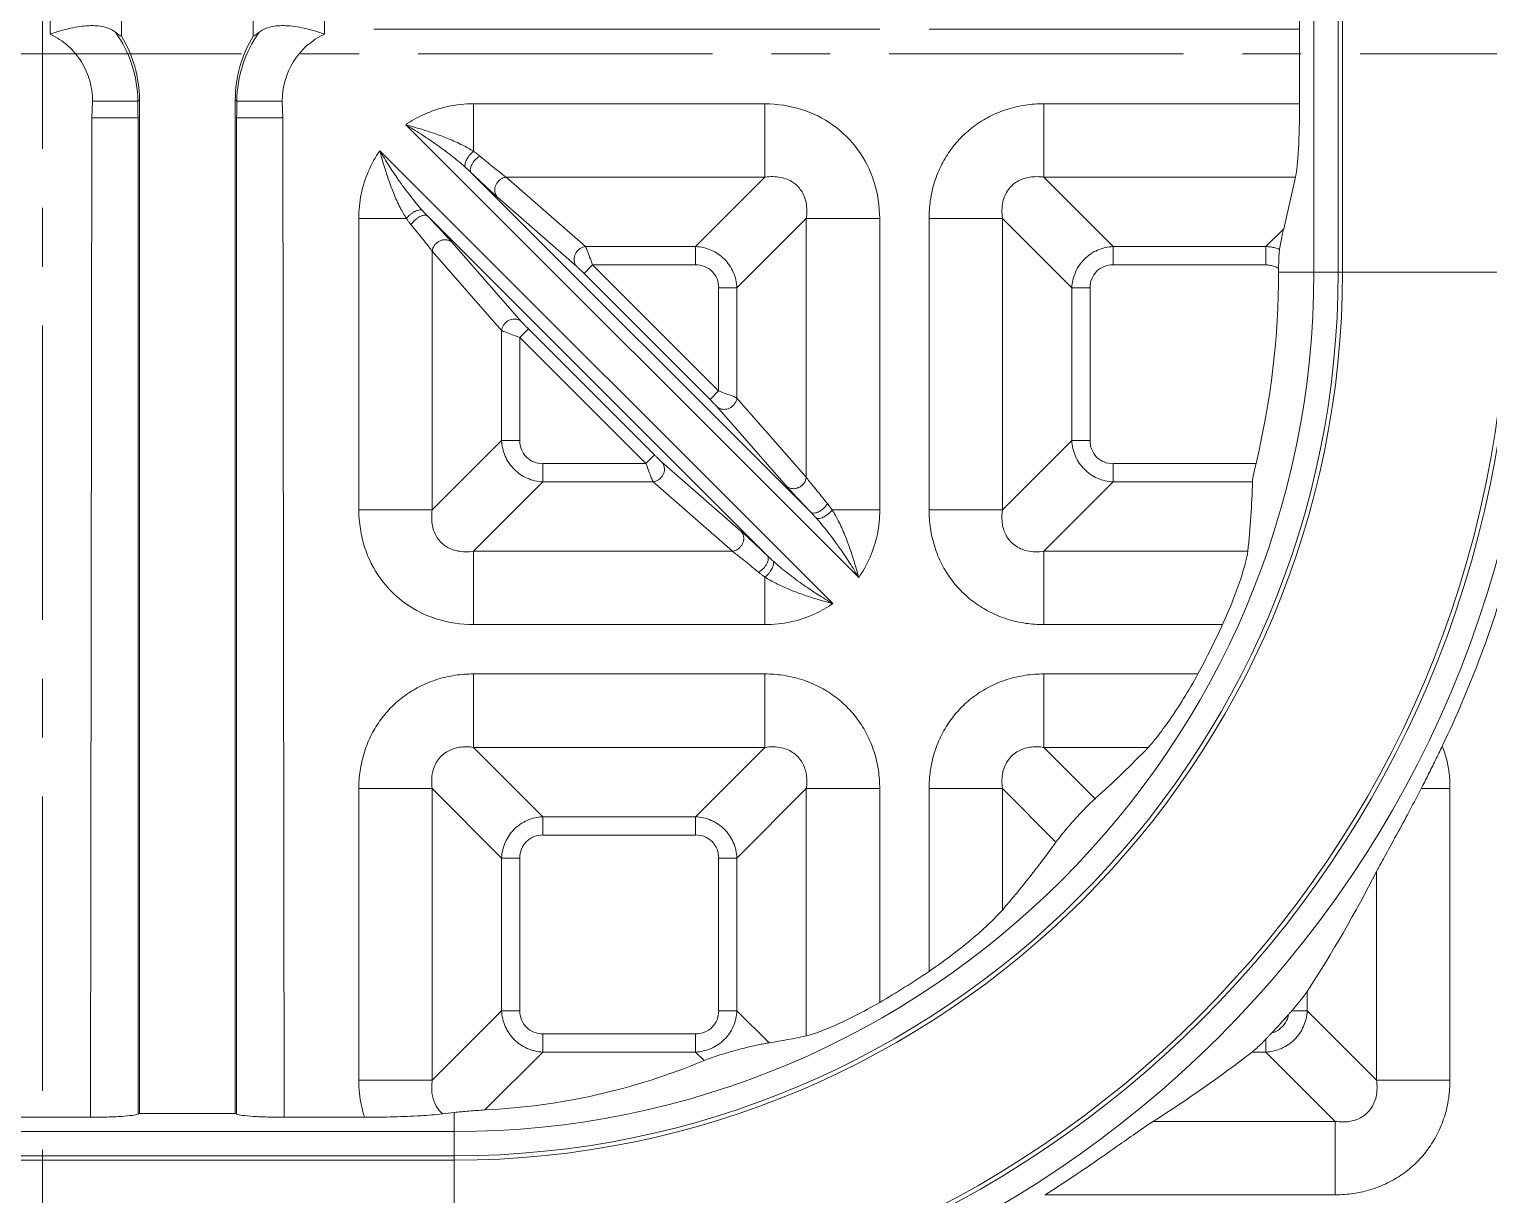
# Model space of a CAD drawing. Header units: millimetres. Extents: x 2432 to 4206, y 1282 to 1824.
# Drawn here: x 2802.7 to 2863.2, y 1514.2 to 1562.5 of the extents above; entities that cross this region are included whole.
import ezdxf

# ---------------------------------------------------------------- set-up
doc = ezdxf.new("R2010")
doc.units = ezdxf.units.MM
doc.linetypes.add('CENTER', pattern=[0.6, 0.375, -0.075, 0.075, -0.075])
doc.layers.add('core', color=7, linetype='Continuous', lineweight=20)

msp = doc.modelspace()

# ---------------------------------------------------------------- linework, layer by layer
at = {"layer": 'core', "color": 1, "linetype": 'CENTER', "ltscale": 32.512}
for p, q in [((2803.277, 1401.459), (2803.277, 1721.459)), ((2643.277, 1561.459), (2963.277, 1561.459))]:
    msp.add_line(p, q, dxfattribs=at)
at = {"layer": 'core'}
for p, q in [((2855.942, 1580.559), (2855.942, 1552.419)), ((2856.948, 1552.419), (2856.948, 1580.559)), ((2857.126, 1580.559), (2857.126, 1552.419)), ((2803.605, 1570.709), (2803.605, 1562.269)), ((2806.553, 1562.185), (2806.553, 1570.793)), ((2812.01, 1570.793), (2812.01, 1562.185)), ((2814.958, 1562.269), (2814.958, 1570.709)), ((2817, 1562.477), (2837.958, 1562.477)), ((2840, 1562.477), (2855.348, 1562.477)), ((2855.348, 1559.387), (2855.348, 1562.477)), ((2805.326, 1558.811), (2805.354, 1559.494)), ((2805.354, 1559.494), (2807.235, 1559.494)), ((2807.297, 1559.556), (2807.235, 1559.494)), ((2807.297, 1559.556), (2807.297, 1517.559)), ((2811.266, 1517.559), (2811.266, 1559.556)), ((2811.266, 1559.556), (2811.328, 1559.494)), ((2811.328, 1559.494), (2813.209, 1559.494)), ((2813.209, 1559.494), (2813.237, 1558.811)), ((2821.134, 1557.419), (2821.134, 1559.387)), ((2833.206, 1559.387), (2821.134, 1559.387)), ((2833.206, 1556.346), (2833.206, 1559.387)), ((2855.348, 1559.387), (2844.752, 1559.387)), ((2844.752, 1559.387), (2844.752, 1556.346)), ((2805.326, 1558.811), (2805.27, 1517.408)), ((2807.239, 1558.811), (2805.326, 1558.811)), ((2807.239, 1558.811), (2807.249, 1517.538)), ((2811.313, 1517.538), (2811.324, 1558.811)), ((2813.237, 1558.811), (2811.324, 1558.811)), ((2813.293, 1517.408), (2813.237, 1558.811)), ((2837.086, 1539.76), (2818.328, 1558.517)), ((2817.255, 1557.44), (2836.012, 1538.683)), ((2835.098, 1542.473), (2821.043, 1556.528)), ((2822.486, 1556.346), (2833.206, 1556.346)), ((2822.486, 1556.346), (2825.771, 1553.474)), ((2830.333, 1553.473), (2833.206, 1556.346)), ((2844.752, 1556.346), (2855.177, 1556.346)), ((2844.752, 1556.346), (2847.625, 1553.473)), ((2855.177, 1556.346), (2854.689, 1554.212)), ((2825.416, 1552.643), (2822.131, 1555.516)), ((2816.383, 1554.636), (2816.383, 1542.564)), ((2816.383, 1554.636), (2818.352, 1554.636)), ((2819.243, 1554.727), (2833.297, 1540.672)), ((2834.917, 1554.636), (2832.044, 1551.763)), ((2834.917, 1554.636), (2837.958, 1554.636)), ((2834.917, 1554.636), (2834.917, 1543.915)), ((2837.958, 1542.564), (2837.958, 1554.636)), ((2840, 1554.636), (2843.041, 1554.636)), ((2840, 1554.636), (2840, 1542.564)), ((2843.041, 1542.564), (2843.041, 1554.636)), ((2845.914, 1551.763), (2843.041, 1554.636)), ((2820.254, 1553.64), (2823.127, 1550.355)), ((2853.951, 1553.474), (2854.689, 1554.212)), ((2819.424, 1542.564), (2819.424, 1553.285)), ((2822.297, 1550), (2819.424, 1553.285)), ((2830.333, 1553.474), (2825.771, 1553.474)), ((2830.333, 1552.713), (2830.333, 1553.474)), ((2853.951, 1553.474), (2847.625, 1553.474)), ((2847.625, 1552.721), (2847.625, 1553.473)), ((2853.951, 1552.713), (2853.951, 1553.474)), ((2826.066, 1552.713), (2825.711, 1552.358)), ((2826.066, 1552.713), (2830.333, 1552.713)), ((2826.066, 1552.713), (2831.284, 1547.495)), ((2847.625, 1552.713), (2853.951, 1552.713)), ((2854.478, 1552.566), (2854.478, 1552.419)), ((2825.711, 1552.358), (2830.929, 1547.14)), ((2865.791, 1552.419), (2854.478, 1552.419)), ((2831.284, 1551.763), (2831.284, 1547.495)), ((2831.291, 1551.763), (2832.044, 1551.763)), ((2832.044, 1547.2), (2832.044, 1551.763)), ((2846.674, 1551.763), (2845.914, 1551.763)), ((2845.914, 1551.763), (2845.914, 1545.437)), ((2846.674, 1545.437), (2846.674, 1551.763)), ((2823.057, 1549.704), (2823.412, 1550.06)), ((2828.63, 1544.842), (2823.412, 1550.06)), ((2822.297, 1550), (2822.297, 1545.437)), ((2823.057, 1545.437), (2823.057, 1549.704)), ((2828.275, 1544.487), (2823.057, 1549.704)), ((2831.284, 1547.495), (2830.929, 1547.14)), ((2832.044, 1547.2), (2834.917, 1543.915)), ((2834.087, 1543.56), (2831.214, 1546.845)), ((2819.424, 1542.564), (2822.297, 1545.437)), ((2823.05, 1545.437), (2822.297, 1545.437)), ((2843.041, 1542.564), (2845.914, 1545.437)), ((2846.667, 1545.437), (2845.914, 1545.437)), ((2828.275, 1544.487), (2828.63, 1544.842)), ((2828.275, 1544.487), (2824.007, 1544.487)), ((2824.007, 1544.487), (2824.007, 1543.726)), ((2828.925, 1544.557), (2832.21, 1541.684)), ((2853.543, 1544.487), (2847.625, 1544.487)), ((2847.625, 1544.487), (2847.625, 1543.726)), ((2824.007, 1543.726), (2821.134, 1540.853)), ((2824.007, 1543.726), (2828.57, 1543.726)), ((2831.855, 1540.853), (2828.57, 1543.726)), ((2847.625, 1543.726), (2844.752, 1540.853)), ((2847.625, 1543.726), (2853.397, 1543.726)), ((2819.424, 1542.564), (2816.383, 1542.564)), ((2837.958, 1542.564), (2835.989, 1542.564)), ((2840, 1542.564), (2843.041, 1542.564)), ((2831.855, 1540.853), (2821.134, 1540.853)), ((2821.134, 1540.853), (2821.134, 1537.813)), ((2853.201, 1540.853), (2844.752, 1540.853)), ((2844.752, 1537.813), (2844.752, 1540.853)), ((2833.206, 1539.781), (2833.206, 1537.813)), ((2821.134, 1537.813), (2833.206, 1537.813)), ((2844.752, 1537.813), (2852.155, 1537.813)), ((2833.206, 1535.77), (2821.134, 1535.77)), ((2821.134, 1535.77), (2821.134, 1532.729)), ((2833.206, 1535.77), (2833.206, 1532.729)), ((2851.136, 1535.77), (2844.752, 1535.77)), ((2844.752, 1535.77), (2844.752, 1532.729)), ((2821.134, 1532.729), (2833.206, 1532.729)), ((2821.134, 1532.729), (2824.007, 1529.856)), ((2830.333, 1529.856), (2833.206, 1532.729)), ((2844.752, 1532.729), (2849.08, 1532.729)), ((2844.752, 1532.729), (2846.877, 1530.604)), ((2816.383, 1531.019), (2819.424, 1531.019)), ((2816.383, 1531.019), (2816.383, 1518.946)), ((2819.424, 1518.946), (2819.424, 1531.019)), ((2822.297, 1528.146), (2819.424, 1531.019)), ((2834.917, 1531.019), (2832.044, 1528.146)), ((2837.958, 1531.019), (2834.917, 1531.019)), ((2834.917, 1531.019), (2834.917, 1520.776)), ((2837.958, 1522.165), (2837.958, 1531.019)), ((2840, 1531.019), (2843.041, 1531.019)), ((2840, 1531.019), (2840, 1523.451)), ((2845.258, 1528.802), (2843.041, 1531.019)), ((2843.041, 1525.992), (2843.041, 1531.019)), ((2861.575, 1531.019), (2860.384, 1531.019)), ((2861.575, 1518.946), (2861.575, 1531.019)), ((2830.333, 1529.856), (2824.007, 1529.856)), ((2824.007, 1529.103), (2824.007, 1529.856)), ((2830.333, 1529.096), (2830.333, 1529.856)), ((2824.007, 1529.096), (2830.333, 1529.096)), ((2823.057, 1528.146), (2822.297, 1528.146)), ((2822.297, 1528.146), (2822.297, 1521.819)), ((2823.057, 1521.819), (2823.057, 1528.146)), ((2831.284, 1528.146), (2831.284, 1521.819)), ((2831.291, 1528.146), (2832.044, 1528.146)), ((2832.044, 1521.819), (2832.044, 1528.146)), ((2858.534, 1527.588), (2858.534, 1518.946)), ((2855.661, 1521.819), (2855.661, 1522.619)), ((2819.424, 1518.946), (2822.297, 1521.819)), ((2823.05, 1521.819), (2822.297, 1521.819)), ((2831.284, 1521.819), (2832.044, 1521.819)), ((2832.044, 1521.819), (2833.373, 1520.49)), ((2855.027, 1521.819), (2855.661, 1521.819)), ((2855.661, 1521.819), (2858.534, 1518.946)), ((2830.333, 1520.869), (2824.007, 1520.869)), ((2824.007, 1520.869), (2824.007, 1520.109)), ((2830.333, 1520.862), (2830.333, 1520.109)), ((2853.951, 1520.64), (2853.951, 1520.109)), ((2824.007, 1520.109), (2821.608, 1517.71)), ((2824.007, 1520.109), (2830.333, 1520.109)), ((2830.687, 1519.755), (2830.333, 1520.109)), ((2853.381, 1520.109), (2853.951, 1520.109)), ((2856.824, 1517.236), (2853.951, 1520.109)), ((2816.383, 1518.946), (2819.424, 1518.946)), ((2861.575, 1518.946), (2858.534, 1518.946)), ((2805.27, 1517.408), (2801.941, 1517.408)), ((2807.249, 1517.538), (2807.297, 1517.559)), ((2807.297, 1517.559), (2811.266, 1517.559)), ((2811.313, 1517.538), (2811.266, 1517.559)), ((2813.293, 1517.408), (2816.621, 1517.408)), ((2820.336, 1517.605), (2820.336, 1506.992)), ((2820.336, 1516.813), (2776.116, 1516.813)), ((2856.824, 1517.236), (2849.281, 1517.236)), ((2856.824, 1514.195), (2856.824, 1517.236)), ((2776.116, 1515.807), (2820.336, 1515.807)), ((2820.336, 1515.629), (2776.116, 1515.629)), ((2844.812, 1514.195), (2856.824, 1514.195))]:
    msp.add_line(p, q, dxfattribs=at)
for points in [[(2821.051, 1556.52), (2821.673, 1555.932), (2822.123, 1555.521)], [(2820.249, 1553.648), (2819.838, 1554.098), (2819.25, 1554.719)], [(2834.092, 1543.552), (2834.502, 1543.102), (2835.09, 1542.48)], [(2833.29, 1540.68), (2832.668, 1541.268), (2832.218, 1541.679)]]:
    msp.add_lwpolyline(points, dxfattribs=at)
for centre, radius, start, end in [((2809.281, 1566.489), 86.814, 316.84438, 88.8719), ((2809.281, 1566.489), 85.826, 320.71572, 88.869), ((2802.224, 1559.44), 5.011, 0.60813, 35.66745), ((2816.343, 1559.439), 5.015, 144.34952, 179.37858), ((2820.336, 1552.419), 44.794, 270, 359.99999), ((2820.336, 1552.419), 43.789, 270, 0), ((2820.336, 1552.419), 43.61, 270, 0), ((2820.336, 1552.419), 36.79, 270, 0), ((2820.336, 1552.419), 36.611, 270, 0), ((2820.336, 1552.419), 35.606, 270, 0), ((2820.336, 1552.419), 34.141, 346.56525, 0), ((2820.336, 1552.419), 45.389, 334.36555, 344.64898), ((2820.336, 1552.419), 35.011, 331.60577, 335.34288), ((2811.736, 1552.968), 41.324, 319.24806, 324.21137), ((2809.202, 1552.793), 55.398, 326.99759, 332.93724), ((2820.336, 1552.419), 35.011, 300.21869, 304.17), ((2820.336, 1552.419), 46.259, 317.04664, 318.32688), ((2822.539, 1495.845), 21.871, 95.78001, 97.07354)]:
    msp.add_arc(centre, radius, start, end, dxfattribs=at)
for centre, major_axis, ratio, start_param, end_param in [((2855.19, 1562.477), (0, 2.01), 0.078702, -1.570796, -0.174548), ((2802.194, 1559.402), (3.662, 3.662), 0.970288, -0.770319, -0.223487), ((2816.369, 1559.402), (3.662, -3.662), 0.970288, -2.918105, -2.371274), ((2855.095, 1559.387), (0, 3.216), 0.078702, -2.809979, -1.570796), ((2820.336, 1544.654), (0, 33.972), 0.973528, -1.682907, -1.598107), ((2820.336, 1561.907), (0, 41.51), 0.973528, -2.42508, -2.350279), ((2827.935, 1552.419), (33.245, 0), 0.973528, -1.406478, -1.359208), ((2820.336, 1565.346), (0, 56.556), 0.973528, -2.588042, -2.497865), ((2820.336, 1545.956), (0, 28.276), 0.973528, -3.095375, -2.756089)]:
    msp.add_ellipse(centre, major_axis=major_axis, ratio=ratio, start_param=start_param, end_param=end_param, dxfattribs=at)
for points, knots in [([(2803.605, 1562.269), (2803.879, 1562.374), (2804.407, 1562.527), (2805.156, 1562.644), (2805.794, 1562.611), (2806.158, 1562.465), (2806.296, 1562.361)], [0, 0, 0, 0, 0.316655, 0.590972, 0.813711, 1, 1, 1, 1]), ([(2805.354, 1559.494), (2805.354, 1559.779), (2805.276, 1560.35), (2804.928, 1561.144), (2804.366, 1561.817), (2803.872, 1562.143), (2803.605, 1562.269)], [0, 0, 0, 0, 0.24789, 0.49413, 0.743741, 1, 1, 1, 1]), ([(2806.296, 1562.361), (2806.327, 1562.338), (2806.387, 1562.293), (2806.472, 1562.234), (2806.527, 1562.2), (2806.553, 1562.185)], [0, 0, 0, 0, 0.378706, 0.714311, 1, 1, 1, 1]), ([(2812.01, 1562.185), (2812.036, 1562.2), (2812.091, 1562.234), (2812.176, 1562.293), (2812.235, 1562.337), (2812.266, 1562.361)], [0, 0, 0, 0, 0.285951, 0.621864, 1, 1, 1, 1]), ([(2812.266, 1562.361), (2812.403, 1562.464), (2812.764, 1562.61), (2813.405, 1562.644), (2814.157, 1562.533), (2814.686, 1562.373), (2814.958, 1562.269)], [0, 0, 0, 0, 0.183915, 0.406534, 0.685854, 1, 1, 1, 1]), ([(2807.239, 1558.811), (2807.238, 1558.887), (2807.236, 1559.038), (2807.238, 1559.266), (2807.236, 1559.418), (2807.235, 1559.494)], [0, 0, 0, 0, 0.333356, 0.666676, 1, 1, 1, 1]), ([(2811.328, 1559.494), (2811.327, 1559.418), (2811.325, 1559.266), (2811.326, 1559.038), (2811.324, 1558.887), (2811.323, 1558.811)], [0, 0, 0, 0, 0.333324, 0.666644, 1, 1, 1, 1]), ([(2818.33, 1558.516), (2818.561, 1558.689), (2819.122, 1558.992), (2820.065, 1559.318), (2820.773, 1559.384), (2821.134, 1559.387)], [0, 0, 0, 0, 0.291425, 0.63573, 1, 1, 1, 1]), ([(2837.958, 1554.636), (2837.948, 1555.155), (2837.806, 1556.169), (2837.123, 1557.527), (2836.068, 1558.572), (2834.718, 1559.239), (2833.716, 1559.379), (2833.206, 1559.387)], [0, 0, 0, 0, 0.208483, 0.404843, 0.600094, 0.795029, 1, 1, 1, 1]), ([(2844.752, 1559.387), (2844.499, 1559.387), (2843.981, 1559.35), (2843.22, 1559.174), (2842.509, 1558.881), (2841.885, 1558.496), (2841.351, 1558.038), (2840.892, 1557.503), (2840.503, 1556.873), (2840.21, 1556.156), (2840.037, 1555.397), (2840, 1554.884), (2840, 1554.636)], [0, 0, 0, 0, 0.101243, 0.207278, 0.311362, 0.408018, 0.499665, 0.591828, 0.689541, 0.794718, 0.900878, 1, 1, 1, 1]), ([(2818.328, 1558.517), (2818.537, 1558.393), (2818.942, 1558.149), (2819.569, 1557.725), (2820.188, 1557.274), (2820.601, 1556.932), (2820.788, 1556.765)], [0, 0, 0, 0, 0.240379, 0.468716, 0.751405, 1, 1, 1, 1]), ([(2821.134, 1557.419), (2820.99, 1557.511), (2820.649, 1557.698), (2820.126, 1557.936), (2819.568, 1558.146), (2818.98, 1558.338), (2818.562, 1558.452), (2818.33, 1558.516)], [0, 0, 0, 0, 0.169579, 0.385513, 0.570662, 0.760652, 1, 1, 1, 1]), ([(2816.383, 1554.636), (2816.383, 1554.975), (2816.443, 1555.649), (2816.753, 1556.599), (2817.068, 1557.179), (2817.254, 1557.442)], [0, 0, 0, 0, 0.341069, 0.675494, 1, 1, 1, 1]), ([(2818.352, 1554.636), (2818.264, 1554.784), (2818.068, 1555.12), (2817.834, 1555.648), (2817.621, 1556.208), (2817.432, 1556.797), (2817.309, 1557.211), (2817.254, 1557.442)], [0, 0, 0, 0, 0.171008, 0.385327, 0.572529, 0.764331, 1, 1, 1, 1]), ([(2819.005, 1554.982), (2818.841, 1555.166), (2818.496, 1555.586), (2818.042, 1556.204), (2817.618, 1556.835), (2817.378, 1557.233), (2817.255, 1557.44)], [0, 0, 0, 0, 0.245221, 0.538417, 0.761306, 1, 1, 1, 1]), ([(2821.134, 1557.419), (2821.094, 1557.387), (2821.041, 1557.338), (2820.98, 1557.268), (2820.942, 1557.22), (2820.913, 1557.18), (2820.893, 1557.149), (2820.879, 1557.126), (2820.865, 1557.103), (2820.848, 1557.072), (2820.829, 1557.032), (2820.808, 1556.983), (2820.787, 1556.919), (2820.774, 1556.846), (2820.779, 1556.788), (2820.788, 1556.765)], [0, 0, 0, 0, 0.196921, 0.28006, 0.360021, 0.435509, 0.471288, 0.505654, 0.539564, 0.573925, 0.643392, 0.71269, 0.780241, 0.903469, 1, 1, 1, 1]), ([(2821.134, 1557.419), (2821.166, 1557.397), (2821.227, 1557.354), (2821.315, 1557.288), (2821.371, 1557.243), (2821.398, 1557.221)], [0, 0, 0, 0, 0.34965, 0.683027, 1, 1, 1, 1]), ([(2821.043, 1556.528), (2821.019, 1556.551), (2820.935, 1556.632), (2820.85, 1556.71), (2820.788, 1556.765)], [0, 0, 0, 0, 0.288777, 1, 1, 1, 1]), ([(2821.398, 1557.221), (2821.326, 1557.18), (2821.195, 1557.073), (2821.056, 1556.881), (2820.985, 1556.691), (2821.011, 1556.564), (2821.043, 1556.528)], [0, 0, 0, 0, 0.293765, 0.588933, 0.828753, 1, 1, 1, 1]), ([(2821.398, 1557.221), (2821.431, 1557.194), (2821.565, 1557.083), (2821.791, 1556.898), (2822.06, 1556.68), (2822.288, 1556.499), (2822.425, 1556.392), (2822.486, 1556.346)], [0, 0, 0, 0, 0.090627, 0.375207, 0.627086, 0.836376, 1, 1, 1, 1]), ([(2821.043, 1556.528), (2821.193, 1556.384), (2821.466, 1556.125), (2821.828, 1555.787), (2822.041, 1555.595), (2822.131, 1555.516)], [0, 0, 0, 0, 0.419413, 0.759893, 1, 1, 1, 1]), ([(2822.018, 1555.871), (2822.019, 1555.883), (2822.024, 1555.914), (2822.036, 1555.962), (2822.056, 1556.017), (2822.082, 1556.069), (2822.127, 1556.14), (2822.203, 1556.225), (2822.327, 1556.308), (2822.429, 1556.34), (2822.486, 1556.346)], [0, 0, 0, 0, 0.04782, 0.131309, 0.210553, 0.290447, 0.376024, 0.562131, 0.76253, 1, 1, 1, 1]), ([(2834.917, 1554.636), (2834.933, 1554.75), (2834.949, 1554.97), (2834.918, 1555.283), (2834.837, 1555.558), (2834.714, 1555.793), (2834.554, 1555.989), (2834.356, 1556.149), (2834.121, 1556.27), (2833.848, 1556.348), (2833.537, 1556.379), (2833.319, 1556.363), (2833.206, 1556.346)], [0, 0, 0, 0, 0.119678, 0.228044, 0.32566, 0.415442, 0.501402, 0.58749, 0.677275, 0.774245, 0.88138, 1, 1, 1, 1]), ([(2843.041, 1554.636), (2843.009, 1554.864), (2843.008, 1555.291), (2843.249, 1555.858), (2843.669, 1556.218), (2844.195, 1556.382), (2844.56, 1556.374), (2844.752, 1556.346)], [0, 0, 0, 0, 0.240023, 0.434942, 0.625381, 0.79741, 1, 1, 1, 1]), ([(2822.131, 1555.516), (2822.094, 1555.554), (2822.041, 1555.638), (2822.013, 1555.765), (2822.014, 1555.841), (2822.018, 1555.871)], [0, 0, 0, 0, 0.41078, 0.758185, 1, 1, 1, 1]), ([(2818.352, 1554.636), (2818.371, 1554.66), (2818.419, 1554.715), (2818.501, 1554.792), (2818.582, 1554.852), (2818.645, 1554.892), (2818.69, 1554.918), (2818.734, 1554.94), (2818.793, 1554.965), (2818.866, 1554.987), (2818.943, 1554.996), (2818.989, 1554.988), (2819.005, 1554.982)], [0, 0, 0, 0, 0.119509, 0.282783, 0.437417, 0.508341, 0.573974, 0.637279, 0.70078, 0.823365, 0.931842, 1, 1, 1, 1]), ([(2819.005, 1554.982), (2819.025, 1554.96), (2819.103, 1554.874), (2819.182, 1554.789), (2819.243, 1554.727)], [0, 0, 0, 0, 0.25346, 1, 1, 1, 1]), ([(2818.549, 1554.372), (2818.527, 1554.399), (2818.482, 1554.455), (2818.417, 1554.543), (2818.373, 1554.604), (2818.352, 1554.636)], [0, 0, 0, 0, 0.316712, 0.650106, 1, 1, 1, 1]), ([(2818.549, 1554.372), (2818.577, 1554.421), (2818.64, 1554.506), (2818.746, 1554.609), (2818.836, 1554.674), (2818.905, 1554.712), (2818.953, 1554.734), (2818.999, 1554.751), (2819.061, 1554.767), (2819.137, 1554.774), (2819.205, 1554.756), (2819.236, 1554.733), (2819.243, 1554.727)], [0, 0, 0, 0, 0.198286, 0.367556, 0.519436, 0.586046, 0.645884, 0.702664, 0.759409, 0.868419, 0.967422, 1, 1, 1, 1]), ([(2819.424, 1553.285), (2819.416, 1553.295), (2819.359, 1553.37), (2819.235, 1553.529), (2819.032, 1553.783), (2818.797, 1554.071), (2818.63, 1554.274), (2818.549, 1554.372)], [0, 0, 0, 0, 0.027763, 0.201998, 0.433681, 0.727611, 1, 1, 1, 1]), ([(2820.254, 1553.64), (2820.172, 1553.733), (2819.979, 1553.947), (2819.641, 1554.309), (2819.385, 1554.578), (2819.243, 1554.727)], [0, 0, 0, 0, 0.250948, 0.582714, 1, 1, 1, 1]), ([(2819.424, 1553.285), (2819.431, 1553.341), (2819.462, 1553.443), (2819.546, 1553.567), (2819.63, 1553.644), (2819.701, 1553.688), (2819.754, 1553.714), (2819.808, 1553.734), (2819.857, 1553.746), (2819.888, 1553.751), (2819.899, 1553.752)], [0, 0, 0, 0, 0.237468, 0.437867, 0.623974, 0.709551, 0.789445, 0.868689, 0.952179, 1, 1, 1, 1]), ([(2819.899, 1553.752), (2819.93, 1553.756), (2820.005, 1553.758), (2820.132, 1553.73), (2820.216, 1553.676), (2820.254, 1553.64)], [0, 0, 0, 0, 0.241813, 0.589218, 1, 1, 1, 1]), ([(2854.517, 1553.365), (2854.535, 1553.462), (2854.571, 1553.654), (2854.628, 1553.936), (2854.668, 1554.121), (2854.689, 1554.212)], [0, 0, 0, 0, 0.342113, 0.678863, 1, 1, 1, 1]), ([(2825.771, 1553.474), (2825.693, 1553.464), (2825.539, 1553.405), (2825.369, 1553.232), (2825.312, 1553.077), (2825.303, 1552.998)], [0, 0, 0, 0, 0.329593, 0.667345, 1, 1, 1, 1]), ([(2825.771, 1553.474), (2825.799, 1553.419), (2825.853, 1553.273), (2825.952, 1553.02), (2826.023, 1552.822), (2826.066, 1552.713)], [0, 0, 0, 0, 0.226075, 0.571412, 1, 1, 1, 1]), ([(2830.333, 1553.473), (2830.556, 1553.464), (2830.997, 1553.362), (2831.555, 1552.981), (2831.933, 1552.424), (2832.034, 1551.984), (2832.044, 1551.763)], [0, 0, 0, 0, 0.252536, 0.500941, 0.748907, 1, 1, 1, 1]), ([(2845.914, 1551.763), (2845.924, 1551.985), (2846.026, 1552.427), (2846.406, 1552.985), (2846.964, 1553.362), (2847.404, 1553.464), (2847.625, 1553.473)], [0, 0, 0, 0, 0.252538, 0.500943, 0.748908, 1, 1, 1, 1]), ([(2853.951, 1553.474), (2854.016, 1553.471), (2854.146, 1553.459), (2854.335, 1553.42), (2854.457, 1553.38), (2854.516, 1553.357)], [0, 0, 0, 0, 0.338324, 0.671827, 1, 1, 1, 1]), ([(2854.478, 1552.566), (2854.478, 1552.672), (2854.482, 1552.868), (2854.495, 1553.135), (2854.508, 1553.295), (2854.517, 1553.365)], [0, 0, 0, 0, 0.398428, 0.735576, 1, 1, 1, 1]), ([(2825.303, 1552.998), (2825.298, 1552.955), (2825.299, 1552.867), (2825.338, 1552.743), (2825.387, 1552.673), (2825.416, 1552.643)], [0, 0, 0, 0, 0.343778, 0.675995, 1, 1, 1, 1]), ([(2825.416, 1552.643), (2825.427, 1552.633), (2825.454, 1552.609), (2825.501, 1552.564), (2825.56, 1552.507), (2825.632, 1552.437), (2825.683, 1552.386), (2825.711, 1552.358)], [0, 0, 0, 0, 0.109904, 0.267515, 0.471188, 0.717507, 1, 1, 1, 1]), ([(2854.478, 1552.562), (2854.427, 1552.595), (2854.318, 1552.651), (2854.139, 1552.702), (2854.014, 1552.713), (2853.951, 1552.713)], [0, 0, 0, 0, 0.327677, 0.656966, 1, 1, 1, 1]), ([(2822.297, 1550), (2822.306, 1550.077), (2822.365, 1550.233), (2822.54, 1550.403), (2822.695, 1550.459), (2822.771, 1550.468)], [0, 0, 0, 0, 0.329742, 0.675075, 1, 1, 1, 1]), ([(2822.771, 1550.468), (2822.814, 1550.473), (2822.902, 1550.472), (2823.026, 1550.433), (2823.097, 1550.384), (2823.127, 1550.355)], [0, 0, 0, 0, 0.337179, 0.674328, 1, 1, 1, 1]), ([(2823.412, 1550.06), (2823.371, 1550.101), (2823.297, 1550.176), (2823.202, 1550.274), (2823.148, 1550.331), (2823.127, 1550.355)], [0, 0, 0, 0, 0.428927, 0.767307, 1, 1, 1, 1]), ([(2823.057, 1549.704), (2822.953, 1549.746), (2822.755, 1549.816), (2822.502, 1549.915), (2822.352, 1549.971), (2822.297, 1550)], [0, 0, 0, 0, 0.41282, 0.772744, 1, 1, 1, 1]), ([(2830.929, 1547.14), (2830.97, 1547.099), (2831.044, 1547.024), (2831.139, 1546.926), (2831.193, 1546.869), (2831.214, 1546.845)], [0, 0, 0, 0, 0.428927, 0.767307, 1, 1, 1, 1]), ([(2831.284, 1547.495), (2831.388, 1547.454), (2831.586, 1547.383), (2831.839, 1547.285), (2831.989, 1547.229), (2832.044, 1547.2)], [0, 0, 0, 0, 0.41282, 0.772744, 1, 1, 1, 1]), ([(2832.044, 1547.2), (2832.035, 1547.123), (2831.976, 1546.967), (2831.801, 1546.797), (2831.646, 1546.741), (2831.57, 1546.732)], [0, 0, 0, 0, 0.329824, 0.675242, 1, 1, 1, 1]), ([(2831.57, 1546.732), (2831.527, 1546.727), (2831.439, 1546.728), (2831.315, 1546.767), (2831.244, 1546.816), (2831.214, 1546.845)], [0, 0, 0, 0, 0.337224, 0.674216, 1, 1, 1, 1]), ([(2824.007, 1543.726), (2823.785, 1543.736), (2823.343, 1543.838), (2822.786, 1544.219), (2822.408, 1544.776), (2822.306, 1545.216), (2822.297, 1545.437)], [0, 0, 0, 0, 0.252536, 0.500942, 0.748907, 1, 1, 1, 1]), ([(2847.625, 1543.726), (2847.402, 1543.736), (2846.961, 1543.838), (2846.403, 1544.219), (2846.025, 1544.776), (2845.924, 1545.216), (2845.914, 1545.437)], [0, 0, 0, 0, 0.252533, 0.50094, 0.748906, 1, 1, 1, 1]), ([(2828.925, 1544.557), (2828.914, 1544.567), (2828.887, 1544.591), (2828.84, 1544.636), (2828.78, 1544.693), (2828.709, 1544.763), (2828.657, 1544.814), (2828.63, 1544.842)], [0, 0, 0, 0, 0.109904, 0.267515, 0.471188, 0.717507, 1, 1, 1, 1]), ([(2828.57, 1543.726), (2828.541, 1543.781), (2828.487, 1543.927), (2828.388, 1544.18), (2828.317, 1544.378), (2828.275, 1544.487)], [0, 0, 0, 0, 0.226075, 0.571412, 1, 1, 1, 1]), ([(2828.57, 1543.726), (2828.647, 1543.736), (2828.801, 1543.795), (2828.971, 1543.968), (2829.028, 1544.123), (2829.038, 1544.202)], [0, 0, 0, 0, 0.329593, 0.667345, 1, 1, 1, 1]), ([(2829.038, 1544.202), (2829.043, 1544.245), (2829.041, 1544.333), (2829.003, 1544.457), (2828.954, 1544.527), (2828.925, 1544.557)], [0, 0, 0, 0, 0.343778, 0.675995, 1, 1, 1, 1]), ([(2853.397, 1543.726), (2853.398, 1543.782), (2853.422, 1543.927), (2853.472, 1544.18), (2853.517, 1544.378), (2853.543, 1544.487)], [0, 0, 0, 0, 0.216395, 0.566924, 1, 1, 1, 1]), ([(2834.087, 1543.56), (2834.168, 1543.467), (2834.362, 1543.253), (2834.7, 1542.891), (2834.955, 1542.622), (2835.098, 1542.473)], [0, 0, 0, 0, 0.250948, 0.582714, 1, 1, 1, 1]), ([(2834.442, 1543.448), (2834.411, 1543.444), (2834.335, 1543.442), (2834.209, 1543.47), (2834.124, 1543.524), (2834.087, 1543.56)], [0, 0, 0, 0, 0.241813, 0.589218, 1, 1, 1, 1]), ([(2834.917, 1543.915), (2834.91, 1543.859), (2834.879, 1543.757), (2834.795, 1543.632), (2834.711, 1543.556), (2834.64, 1543.512), (2834.587, 1543.486), (2834.533, 1543.466), (2834.484, 1543.454), (2834.453, 1543.449), (2834.442, 1543.448)], [0, 0, 0, 0, 0.237468, 0.437867, 0.623974, 0.709551, 0.789445, 0.868689, 0.952179, 1, 1, 1, 1]), ([(2834.917, 1543.915), (2834.925, 1543.905), (2834.981, 1543.83), (2835.106, 1543.671), (2835.309, 1543.417), (2835.543, 1543.129), (2835.711, 1542.926), (2835.792, 1542.828)], [0, 0, 0, 0, 0.027763, 0.201998, 0.433681, 0.727611, 1, 1, 1, 1]), ([(2835.792, 1542.828), (2835.764, 1542.779), (2835.701, 1542.694), (2835.595, 1542.591), (2835.504, 1542.526), (2835.435, 1542.487), (2835.388, 1542.466), (2835.341, 1542.449), (2835.28, 1542.433), (2835.204, 1542.426), (2835.135, 1542.444), (2835.105, 1542.467), (2835.098, 1542.473)], [0, 0, 0, 0, 0.198286, 0.367556, 0.519436, 0.586046, 0.645884, 0.702664, 0.759409, 0.868419, 0.967422, 1, 1, 1, 1]), ([(2835.792, 1542.828), (2835.814, 1542.801), (2835.858, 1542.745), (2835.924, 1542.657), (2835.967, 1542.596), (2835.989, 1542.564)], [0, 0, 0, 0, 0.316712, 0.650106, 1, 1, 1, 1]), ([(2816.383, 1542.564), (2816.392, 1542.045), (2816.534, 1541.03), (2817.217, 1539.673), (2818.272, 1538.628), (2819.622, 1537.961), (2820.624, 1537.821), (2821.134, 1537.813)], [0, 0, 0, 0, 0.208483, 0.404843, 0.600094, 0.795029, 1, 1, 1, 1]), ([(2819.424, 1542.564), (2819.407, 1542.45), (2819.392, 1542.23), (2819.423, 1541.916), (2819.503, 1541.642), (2819.626, 1541.407), (2819.787, 1541.211), (2819.984, 1541.051), (2820.219, 1540.93), (2820.493, 1540.852), (2820.803, 1540.821), (2821.021, 1540.837), (2821.134, 1540.853)], [0, 0, 0, 0, 0.119678, 0.228045, 0.325661, 0.415443, 0.501403, 0.58749, 0.677276, 0.774245, 0.881381, 1, 1, 1, 1]), ([(2835.335, 1542.218), (2835.316, 1542.24), (2835.238, 1542.326), (2835.159, 1542.411), (2835.098, 1542.473)], [0, 0, 0, 0, 0.25346, 1, 1, 1, 1]), ([(2835.989, 1542.564), (2835.97, 1542.54), (2835.922, 1542.485), (2835.839, 1542.408), (2835.759, 1542.348), (2835.696, 1542.308), (2835.651, 1542.282), (2835.606, 1542.26), (2835.547, 1542.235), (2835.475, 1542.213), (2835.397, 1542.204), (2835.352, 1542.212), (2835.335, 1542.218)], [0, 0, 0, 0, 0.119509, 0.282783, 0.437417, 0.508341, 0.573974, 0.637279, 0.70078, 0.823365, 0.931842, 1, 1, 1, 1]), ([(2835.335, 1542.218), (2835.5, 1542.034), (2835.845, 1541.614), (2836.298, 1540.996), (2836.723, 1540.365), (2836.963, 1539.966), (2837.086, 1539.76)], [0, 0, 0, 0, 0.245221, 0.538417, 0.761306, 1, 1, 1, 1]), ([(2835.989, 1542.564), (2836.077, 1542.415), (2836.273, 1542.08), (2836.507, 1541.551), (2836.719, 1540.992), (2836.909, 1540.403), (2837.032, 1539.989), (2837.086, 1539.758)], [0, 0, 0, 0, 0.171008, 0.385327, 0.572529, 0.764331, 1, 1, 1, 1]), ([(2837.958, 1542.564), (2837.958, 1542.225), (2837.898, 1541.551), (2837.588, 1540.601), (2837.273, 1540.021), (2837.086, 1539.758)], [0, 0, 0, 0, 0.341069, 0.675494, 1, 1, 1, 1]), ([(2840, 1542.564), (2840, 1542.311), (2840.038, 1541.793), (2840.214, 1541.032), (2840.507, 1540.321), (2840.892, 1539.697), (2841.35, 1539.164), (2841.885, 1538.704), (2842.515, 1538.316), (2843.232, 1538.022), (2843.991, 1537.849), (2844.504, 1537.813), (2844.752, 1537.813)], [0, 0, 0, 0, 0.101243, 0.207279, 0.311365, 0.408022, 0.499669, 0.591831, 0.689542, 0.794718, 0.900879, 1, 1, 1, 1]), ([(2844.752, 1540.853), (2844.524, 1540.821), (2844.097, 1540.82), (2843.53, 1541.062), (2843.169, 1541.481), (2843.005, 1542.007), (2843.013, 1542.372), (2843.041, 1542.564)], [0, 0, 0, 0, 0.240014, 0.434934, 0.625374, 0.797409, 1, 1, 1, 1]), ([(2832.21, 1541.684), (2832.247, 1541.646), (2832.3, 1541.562), (2832.328, 1541.435), (2832.326, 1541.359), (2832.323, 1541.329)], [0, 0, 0, 0, 0.41078, 0.758185, 1, 1, 1, 1]), ([(2833.297, 1540.672), (2833.147, 1540.816), (2832.875, 1541.075), (2832.513, 1541.413), (2832.3, 1541.605), (2832.21, 1541.684)], [0, 0, 0, 0, 0.419413, 0.759893, 1, 1, 1, 1]), ([(2832.323, 1541.329), (2832.321, 1541.317), (2832.317, 1541.286), (2832.304, 1541.238), (2832.284, 1541.183), (2832.259, 1541.131), (2832.214, 1541.06), (2832.138, 1540.975), (2832.013, 1540.892), (2831.911, 1540.86), (2831.855, 1540.853)], [0, 0, 0, 0, 0.04782, 0.131309, 0.210553, 0.290447, 0.376024, 0.562131, 0.76253, 1, 1, 1, 1]), ([(2832.942, 1539.979), (2832.91, 1540.006), (2832.775, 1540.117), (2832.55, 1540.302), (2832.28, 1540.52), (2832.053, 1540.701), (2831.916, 1540.808), (2831.855, 1540.853)], [0, 0, 0, 0, 0.090627, 0.375207, 0.627086, 0.836376, 1, 1, 1, 1]), ([(2832.942, 1539.979), (2833.015, 1540.02), (2833.146, 1540.127), (2833.285, 1540.318), (2833.356, 1540.509), (2833.33, 1540.636), (2833.297, 1540.672)], [0, 0, 0, 0, 0.293765, 0.588933, 0.828753, 1, 1, 1, 1]), ([(2833.206, 1539.781), (2833.246, 1539.813), (2833.299, 1539.862), (2833.361, 1539.931), (2833.399, 1539.98), (2833.427, 1540.02), (2833.448, 1540.051), (2833.462, 1540.074), (2833.475, 1540.097), (2833.492, 1540.128), (2833.512, 1540.168), (2833.532, 1540.217), (2833.553, 1540.281), (2833.567, 1540.354), (2833.561, 1540.412), (2833.553, 1540.435)], [0, 0, 0, 0, 0.196921, 0.28006, 0.360021, 0.435509, 0.471288, 0.505654, 0.539564, 0.573925, 0.643392, 0.71269, 0.780241, 0.903469, 1, 1, 1, 1]), ([(2833.298, 1540.672), (2833.322, 1540.649), (2833.405, 1540.568), (2833.491, 1540.49), (2833.553, 1540.435)], [0, 0, 0, 0, 0.288777, 1, 1, 1, 1]), ([(2836.012, 1538.683), (2835.804, 1538.807), (2835.399, 1539.051), (2834.771, 1539.475), (2834.152, 1539.926), (2833.739, 1540.268), (2833.553, 1540.435)], [0, 0, 0, 0, 0.240379, 0.468716, 0.751405, 1, 1, 1, 1]), ([(2852.155, 1537.813), (2852.308, 1538.146), (2852.576, 1538.772), (2852.893, 1539.639), (2853.095, 1540.317), (2853.185, 1540.702), (2853.201, 1540.853)], [0, 0, 0, 0, 0.340978, 0.633746, 0.858174, 1, 1, 1, 1]), ([(2833.206, 1539.781), (2833.175, 1539.803), (2833.113, 1539.846), (2833.025, 1539.912), (2832.969, 1539.957), (2832.942, 1539.979)], [0, 0, 0, 0, 0.34965, 0.683027, 1, 1, 1, 1]), ([(2833.206, 1539.781), (2833.35, 1539.689), (2833.692, 1539.502), (2834.215, 1539.264), (2834.773, 1539.054), (2835.361, 1538.861), (2835.778, 1538.747), (2836.011, 1538.684)], [0, 0, 0, 0, 0.169579, 0.385513, 0.570662, 0.760652, 1, 1, 1, 1]), ([(2836.011, 1538.684), (2835.779, 1538.51), (2835.219, 1538.208), (2834.276, 1537.882), (2833.568, 1537.815), (2833.206, 1537.813)], [0, 0, 0, 0, 0.291425, 0.63573, 1, 1, 1, 1]), ([(2821.134, 1535.77), (2820.881, 1535.77), (2820.363, 1535.732), (2819.603, 1535.557), (2818.891, 1535.263), (2818.268, 1534.878), (2817.734, 1534.421), (2817.274, 1533.885), (2816.886, 1533.256), (2816.592, 1532.538), (2816.419, 1531.779), (2816.383, 1531.266), (2816.383, 1531.019)], [0, 0, 0, 0, 0.101243, 0.207278, 0.311362, 0.408018, 0.499665, 0.591828, 0.689541, 0.794718, 0.900878, 1, 1, 1, 1]), ([(2837.958, 1531.019), (2837.958, 1531.271), (2837.92, 1531.79), (2837.745, 1532.55), (2837.451, 1533.262), (2837.066, 1533.885), (2836.609, 1534.419), (2836.073, 1534.878), (2835.443, 1535.267), (2834.726, 1535.561), (2833.967, 1535.733), (2833.454, 1535.77), (2833.206, 1535.77)], [0, 0, 0, 0, 0.101243, 0.207278, 0.311362, 0.408018, 0.499665, 0.591828, 0.689541, 0.794718, 0.900878, 1, 1, 1, 1]), ([(2844.752, 1535.77), (2844.499, 1535.77), (2843.981, 1535.732), (2843.22, 1535.557), (2842.509, 1535.263), (2841.885, 1534.878), (2841.351, 1534.421), (2840.892, 1533.885), (2840.503, 1533.256), (2840.21, 1532.538), (2840.037, 1531.779), (2840, 1531.266), (2840, 1531.019)], [0, 0, 0, 0, 0.101243, 0.207279, 0.311365, 0.408022, 0.499669, 0.591831, 0.689542, 0.794718, 0.900879, 1, 1, 1, 1]), ([(2849.08, 1532.729), (2849.211, 1532.865), (2849.51, 1533.235), (2850.001, 1533.907), (2850.57, 1534.774), (2850.949, 1535.424), (2851.136, 1535.77)], [0, 0, 0, 0, 0.154313, 0.386829, 0.679036, 1, 1, 1, 1]), ([(2819.424, 1531.019), (2819.391, 1531.246), (2819.39, 1531.673), (2819.632, 1532.24), (2820.051, 1532.601), (2820.577, 1532.765), (2820.942, 1532.757), (2821.134, 1532.729)], [0, 0, 0, 0, 0.240021, 0.434939, 0.625378, 0.797411, 1, 1, 1, 1]), ([(2833.206, 1532.729), (2833.434, 1532.761), (2833.861, 1532.763), (2834.428, 1532.521), (2834.789, 1532.102), (2834.953, 1531.575), (2834.945, 1531.21), (2834.917, 1531.019)], [0, 0, 0, 0, 0.240004, 0.434921, 0.625363, 0.797412, 1, 1, 1, 1]), ([(2843.041, 1531.019), (2843.009, 1531.246), (2843.008, 1531.673), (2843.249, 1532.24), (2843.669, 1532.601), (2844.195, 1532.765), (2844.56, 1532.757), (2844.752, 1532.729)], [0, 0, 0, 0, 0.240022, 0.434941, 0.62538, 0.79741, 1, 1, 1, 1]), ([(2861.258, 1532.783), (2861.162, 1532.584), (2860.971, 1532.189), (2860.68, 1531.6), (2860.483, 1531.211), (2860.383, 1531.018)], [0, 0, 0, 0, 0.335769, 0.669072, 1, 1, 1, 1]), ([(2861.257, 1532.783), (2861.33, 1532.595), (2861.452, 1532.221), (2861.558, 1531.627), (2861.576, 1531.227), (2861.575, 1531.019)], [0, 0, 0, 0, 0.334822, 0.65322, 1, 1, 1, 1]), ([(2860.384, 1531.019), (2860.197, 1530.657), (2859.839, 1529.979), (2859.325, 1529.04), (2858.897, 1528.258), (2858.638, 1527.792), (2858.534, 1527.588)], [0, 0, 0, 0, 0.313254, 0.589906, 0.823838, 1, 1, 1, 1]), ([(2846.877, 1530.604), (2846.804, 1530.539), (2846.65, 1530.394), (2846.407, 1530.149), (2846.144, 1529.869), (2845.881, 1529.576), (2845.641, 1529.294), (2845.435, 1529.04), (2845.313, 1528.878), (2845.258, 1528.802)], [0, 0, 0, 0, 0.120153, 0.2621, 0.426142, 0.595923, 0.749153, 0.883951, 1, 1, 1, 1]), ([(2822.297, 1528.146), (2822.306, 1528.368), (2822.409, 1528.809), (2822.789, 1529.367), (2823.346, 1529.745), (2823.786, 1529.847), (2824.007, 1529.856)], [0, 0, 0, 0, 0.252538, 0.500943, 0.748908, 1, 1, 1, 1]), ([(2830.333, 1529.856), (2830.556, 1529.847), (2830.997, 1529.744), (2831.555, 1529.364), (2831.933, 1528.806), (2832.034, 1528.367), (2832.044, 1528.146)], [0, 0, 0, 0, 0.252533, 0.50094, 0.748906, 1, 1, 1, 1]), ([(2840, 1523.451), (2840.357, 1523.693), (2841.013, 1524.167), (2841.878, 1524.868), (2842.541, 1525.466), (2842.904, 1525.833), (2843.041, 1525.992)], [0, 0, 0, 0, 0.325449, 0.611166, 0.840682, 1, 1, 1, 1]), ([(2855.661, 1522.619), (2855.616, 1522.55), (2855.497, 1522.389), (2855.286, 1522.123), (2855.119, 1521.926), (2855.027, 1521.819)], [0, 0, 0, 0, 0.24223, 0.585857, 1, 1, 1, 1]), ([(2824.007, 1520.109), (2823.785, 1520.118), (2823.343, 1520.221), (2822.786, 1520.601), (2822.408, 1521.158), (2822.306, 1521.598), (2822.297, 1521.819)], [0, 0, 0, 0, 0.252536, 0.500942, 0.748907, 1, 1, 1, 1]), ([(2832.044, 1521.819), (2832.034, 1521.597), (2831.932, 1521.155), (2831.552, 1520.598), (2830.994, 1520.22), (2830.554, 1520.118), (2830.333, 1520.109)], [0, 0, 0, 0, 0.252536, 0.500942, 0.748907, 1, 1, 1, 1]), ([(2834.917, 1520.776), (2835.067, 1520.807), (2835.447, 1520.938), (2836.122, 1521.209), (2836.992, 1521.626), (2837.621, 1521.969), (2837.958, 1522.165)], [0, 0, 0, 0, 0.137316, 0.358639, 0.651405, 1, 1, 1, 1]), ([(2855.661, 1521.819), (2855.652, 1521.597), (2855.549, 1521.155), (2855.169, 1520.598), (2854.612, 1520.22), (2854.172, 1520.118), (2853.951, 1520.109)], [0, 0, 0, 0, 0.252533, 0.50094, 0.748906, 1, 1, 1, 1]), ([(2854.889, 1521.663), (2854.871, 1521.545), (2854.775, 1521.316), (2854.53, 1521.046), (2854.31, 1520.927), (2854.193, 1520.898)], [0, 0, 0, 0, 0.329582, 0.666831, 1, 1, 1, 1]), ([(2855.026, 1521.819), (2855.011, 1521.802), (2854.981, 1521.767), (2854.938, 1521.718), (2854.909, 1521.685), (2854.896, 1521.67)], [0, 0, 0, 0, 0.346375, 0.695578, 1, 1, 1, 1]), ([(2830.687, 1519.755), (2830.775, 1519.791), (2830.966, 1519.864), (2831.262, 1519.965), (2831.571, 1520.06), (2831.87, 1520.146), (2832.154, 1520.223), (2832.421, 1520.293), (2832.676, 1520.352), (2832.919, 1520.405), (2833.149, 1520.452), (2833.3, 1520.478), (2833.373, 1520.49)], [0, 0, 0, 0, 0.101661, 0.219544, 0.337242, 0.449266, 0.554256, 0.653064, 0.746592, 0.835603, 0.920146, 1, 1, 1, 1]), ([(2853.951, 1520.643), (2853.874, 1520.565), (2853.734, 1520.425), (2853.544, 1520.246), (2853.43, 1520.147), (2853.381, 1520.109)], [0, 0, 0, 0, 0.419921, 0.762361, 1, 1, 1, 1]), ([(2854.188, 1520.892), (2854.162, 1520.865), (2854.11, 1520.81), (2854.031, 1520.729), (2853.979, 1520.673), (2853.952, 1520.646)], [0, 0, 0, 0, 0.327227, 0.666813, 1, 1, 1, 1]), ([(2816.621, 1517.408), (2816.57, 1517.568), (2816.482, 1517.899), (2816.401, 1518.415), (2816.383, 1518.767), (2816.383, 1518.946)], [0, 0, 0, 0, 0.323104, 0.656492, 1, 1, 1, 1]), ([(2819.846, 1517.55), (2819.729, 1517.655), (2819.535, 1517.904), (2819.388, 1518.396), (2819.396, 1518.751), (2819.424, 1518.946)], [0, 0, 0, 0, 0.310639, 0.608555, 1, 1, 1, 1]), ([(2856.824, 1514.195), (2857.077, 1514.195), (2857.595, 1514.233), (2858.356, 1514.408), (2859.067, 1514.702), (2859.691, 1515.087), (2860.224, 1515.544), (2860.684, 1516.08), (2861.072, 1516.709), (2861.366, 1517.427), (2861.539, 1518.186), (2861.575, 1518.699), (2861.575, 1518.946)], [0, 0, 0, 0, 0.101243, 0.207278, 0.311362, 0.408018, 0.499665, 0.591828, 0.689541, 0.794718, 0.900878, 1, 1, 1, 1]), ([(2858.534, 1518.946), (2858.567, 1518.719), (2858.568, 1518.292), (2858.326, 1517.724), (2857.907, 1517.364), (2857.381, 1517.2), (2857.016, 1517.208), (2856.824, 1517.236)], [0, 0, 0, 0, 0.240018, 0.434938, 0.625378, 0.797409, 1, 1, 1, 1]), ([(2805.27, 1517.408), (2805.499, 1517.408), (2805.929, 1517.414), (2806.511, 1517.436), (2806.939, 1517.478), (2807.175, 1517.505), (2807.249, 1517.538)], [0, 0, 0, 0, 0.345595, 0.649919, 0.876829, 1, 1, 1, 1]), ([(2811.313, 1517.538), (2811.388, 1517.505), (2811.623, 1517.478), (2812.052, 1517.436), (2812.634, 1517.414), (2813.064, 1517.408), (2813.293, 1517.408)], [0, 0, 0, 0, 0.123097, 0.350117, 0.65461, 1, 1, 1, 1]), ([(2816.621, 1517.408), (2817.024, 1517.408), (2817.8, 1517.417), (2818.875, 1517.463), (2819.548, 1517.513), (2819.846, 1517.55)], [0, 0, 0, 0, 0.373905, 0.721202, 1, 1, 1, 1]), ([(2820.336, 1517.605), (2820.436, 1517.615), (2820.637, 1517.635), (2820.947, 1517.666), (2821.271, 1517.689), (2821.494, 1517.704), (2821.608, 1517.71)], [0, 0, 0, 0, 0.235196, 0.475829, 0.730671, 1, 1, 1, 1]), ([(2849.281, 1517.236), (2849.097, 1517.119), (2848.667, 1516.818), (2847.927, 1516.301), (2847.018, 1515.663), (2845.963, 1514.942), (2845.21, 1514.45), (2844.812, 1514.195)], [0, 0, 0, 0, 0.121301, 0.291209, 0.500798, 0.737517, 1, 1, 1, 1])]:
    msp.add_open_spline(points, degree=3, knots=knots, dxfattribs=at)
for points in [[(2814.958, 1562.269), (2814.435, 1562.024), (2813.536, 1561.229), (2813.209, 1560.073), (2813.209, 1559.494)], [(2831.291, 1551.763), (2831.291, 1552.018), (2831.093, 1552.523), (2830.588, 1552.721), (2830.333, 1552.721)], [(2847.625, 1552.721), (2847.37, 1552.72), (2846.865, 1552.523), (2846.667, 1552.018), (2846.667, 1551.763)], [(2823.05, 1545.437), (2823.05, 1545.182), (2823.248, 1544.677), (2823.752, 1544.479), (2824.007, 1544.479)], [(2846.667, 1545.437), (2846.667, 1545.182), (2846.865, 1544.677), (2847.37, 1544.479), (2847.625, 1544.479)], [(2824.007, 1529.103), (2823.752, 1529.103), (2823.248, 1528.905), (2823.05, 1528.401), (2823.05, 1528.146)], [(2831.291, 1528.146), (2831.291, 1528.4), (2831.093, 1528.905), (2830.588, 1529.103), (2830.333, 1529.103)], [(2823.05, 1521.819), (2823.05, 1521.564), (2823.248, 1521.06), (2823.752, 1520.862), (2824.007, 1520.862)], [(2830.333, 1520.862), (2830.588, 1520.862), (2831.093, 1521.06), (2831.291, 1521.564), (2831.291, 1521.819)]]:
    msp.add_open_spline(points, degree=3, dxfattribs=at)

doc.saveas('drawing.dxf')
